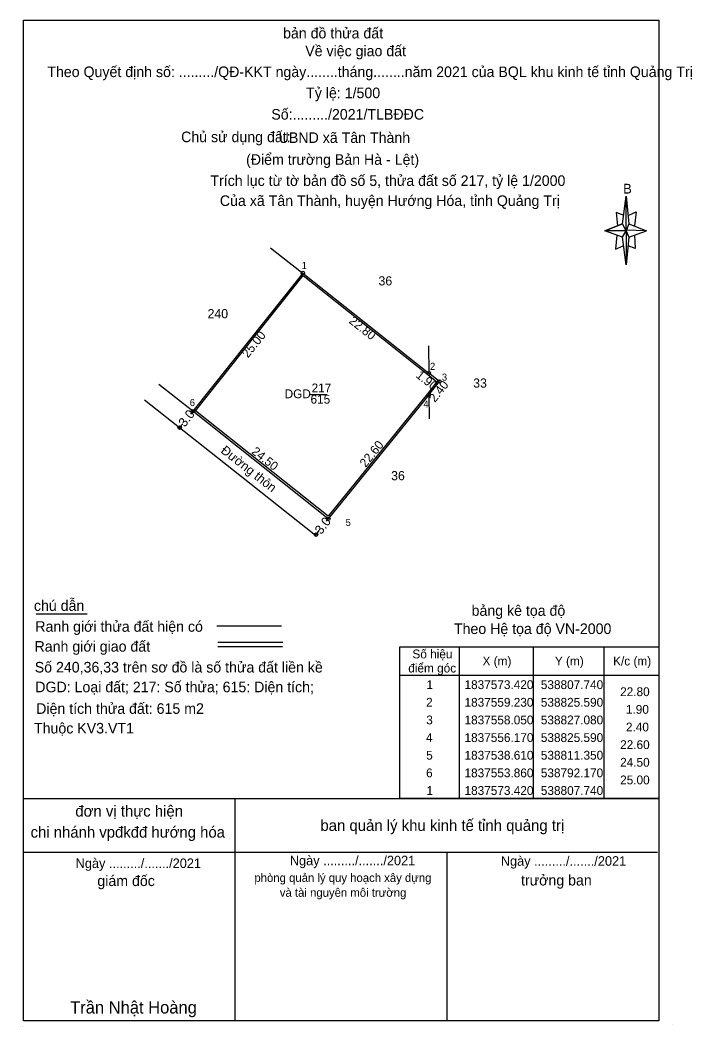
# Model space of a CAD drawing. Extents: x 538518 to 538855, y 1837370 to 1837642.
# Drawn here: x 538517.8 to 538612.9, y 1837498.9 to 1837641.5 of the extents above; entities that cross this region are included whole.
import ezdxf

# ---------------------------------------------------------------- set-up
doc = ezdxf.new("R2010")
doc.units = 0
for name, color, linetype in [('Level 1', 7, 'Continuous'), ('Level 10', 7, 'Continuous'), ('Level 13', 7, 'Continuous'), ('Level 2', 7, 'Continuous'), ('Level 22', 7, 'Continuous'), ('Level 5', 7, 'Continuous'), ('Level 6', 7, 'Continuous'), ('Level 63', 7, 'Continuous')]:
    doc.layers.add(name, color=color, linetype=linetype)

msp = doc.modelspace()

# ---------------------------------------------------------------- linework, layer by layer
at = {"layer": 'Level 1'}
msp.add_lwpolyline([(538557.84, 1837605.34), (538575.49, 1837591.3), (538576.79, 1837590.28), (538575.45, 1837588.6), (538561.37, 1837571.23), (538542.58, 1837586.17)], close=True, dxfattribs=at)
at = {"layer": 'Level 10'}
for p, q in [((538557.8, 1837605.69), (538542.23, 1837586.13)), ((538575.6, 1837595.39), (538575.65, 1837591.5)), ((538575.65, 1837588.44), (538577.14, 1837590.32)), ((538575.65, 1837588.44), (538561.41, 1837570.88)), ((538575.65, 1837588.44), (538575.7, 1837585.03)), ((538561.41, 1837570.88), (538542.23, 1837586.13))]:
    msp.add_line(p, q, dxfattribs=at)
for points in [[(538553.2, 1837609.29), (538554.77, 1837608.06)], [(538553.2, 1837609.29), (538554.77, 1837608.06)], [(538554.77, 1837608.06), (538557.8, 1837605.69)], [(538557.8, 1837605.69), (538575.65, 1837591.5)]]:
    msp.add_lwpolyline(points, dxfattribs=at)
for centre in [(538557.8, 1837605.69), (538575.65, 1837591.5), (538577.14, 1837590.32), (538575.65, 1837588.44), (538542.23, 1837586.13), (538540.35, 1837583.79), (538561.41, 1837570.88)]:
    msp.add_circle(centre, 0.25, dxfattribs=at)
at = {"layer": 'Level 13'}
msp.add_line((538558.89, 1837588.5), (538561.26, 1837588.5), dxfattribs=at)
at = {"layer": 'Level 2'}
for p, q in [((538603.09, 1837612.67), (538603.59, 1837616.57)), ((538603.89, 1837613.87), (538604.99, 1837614.37)), ((538604.99, 1837614.37), (538604.79, 1837612.37)), ((538603.29, 1837613.87), (538602.19, 1837614.27)), ((538602.19, 1837614.27), (538602.39, 1837612.37)), ((538603.09, 1837612.67), (538600.59, 1837611.67)), ((538600.59, 1837611.67), (538603.09, 1837612.67)), ((538603.09, 1837610.77), (538600.59, 1837611.67)), ((538603.59, 1837611.67), (538600.59, 1837611.67)), ((538603.59, 1837611.67), (538603.09, 1837612.67)), ((538603.09, 1837612.67), (538603.99, 1837610.77)), ((538606.49, 1837611.67), (538603.59, 1837611.77)), ((538603.59, 1837611.77), (538603.59, 1837611.67)), ((538603.59, 1837611.67), (538603.99, 1837610.77)), ((538603.99, 1837612.67), (538606.49, 1837611.67)), ((538603.99, 1837610.77), (538606.49, 1837611.67)), ((538603.99, 1837610.77), (538606.49, 1837611.67)), ((538602.29, 1837611.07), (538602.09, 1837609.07)), ((538603.99, 1837610.77), (538603.59, 1837606.87)), ((538604.79, 1837611.07), (538604.89, 1837609.17)), ((538602.09, 1837609.07), (538603.19, 1837609.57)), ((538604.89, 1837609.17), (538603.89, 1837609.57)), ((538520.03, 1837557.43), (538527.27, 1837557.43)), ((538545.63, 1837555.69), (538554.77, 1837555.69)), ((538545.77, 1837553.38), (538554.97, 1837553.38)), ((538545.77, 1837552.76), (538554.91, 1837552.76)), ((538518.22, 1837531.23), (538608.22, 1837531.23)), ((538518.22, 1837523.63), (538608.02, 1837523.63)), ((538518.22, 1837523.63), (538608.02, 1837523.63)), ((538608.22, 1837499.73), (538518.22, 1837499.73)), ((538610.12, 1837499.23), (538610.12, 1837499.23)), ((538610.12, 1837499.23), (538610.12, 1837499.23)), ((538610.12, 1837499.23), (538610.12, 1837499.23))]:
    msp.add_line(p, q, dxfattribs=at)
for points in [[(538518.22, 1837641.53), (538608.22, 1837641.53), (538608.22, 1837499.73), (538518.22, 1837499.73)], [(538603.59, 1837616.57), (538603.99, 1837612.67), (538603.59, 1837611.67)], [(538603.59, 1837611.67), (538603.59, 1837606.87), (538603.09, 1837610.77)]]:
    msp.add_lwpolyline(points, close=True, dxfattribs=at)
at = {"layer": 'Level 22'}
for p, q in [((538577.14, 1837590.32), (538575.65, 1837591.5)), ((538542.23, 1837586.13), (538537.39, 1837589.9))]:
    msp.add_line(p, q, dxfattribs=at)
msp.add_circle((538559.66, 1837568.63), 0.25, dxfattribs=at)
at = {"layer": 'Level 5'}
for p, q in [((538518.22, 1837531.23), (538608.22, 1837531.23)), ((538548.22, 1837499.73), (538548.22, 1837531.23)), ((538518.22, 1837523.63), (538608.02, 1837523.63)), ((538518.22, 1837523.63), (538608.02, 1837523.63)), ((538518.22, 1837523.63), (538608.02, 1837523.63)), ((538518.22, 1837499.73), (538518.22, 1837523.63)), ((538578.22, 1837499.73), (538578.22, 1837523.63)), ((538517.76, 1837498.97), (538517.76, 1837498.97)), ((538517.76, 1837498.97), (538517.76, 1837498.97)), ((538517.76, 1837498.97), (538517.76, 1837498.97)), ((538518.16, 1837498.89), (538518.16, 1837498.89)), ((538518.16, 1837498.89), (538518.16, 1837498.89)), ((538518.16, 1837498.89), (538518.16, 1837498.89)), ((538608.22, 1837499.73), (538518.22, 1837499.73)), ((538610.12, 1837499.23), (538610.12, 1837499.23)), ((538610.12, 1837499.23), (538610.12, 1837499.23)), ((538610.12, 1837499.23), (538610.12, 1837499.23)), ((538610.12, 1837499.23), (538610.12, 1837499.23)), ((538610.12, 1837499.23), (538610.12, 1837499.23)), ((538610.12, 1837499.23), (538610.12, 1837499.23)), ((538610.12, 1837499.23), (538610.12, 1837499.23)), ((538610.12, 1837499.23), (538610.12, 1837499.23)), ((538610.12, 1837499.23), (538610.12, 1837499.23))]:
    msp.add_line(p, q, dxfattribs=at)
at = {"layer": 'Level 6'}
for p, q in [((538542.23, 1837586.13), (538541.89, 1837585.71)), ((538540.78, 1837584.33), (538540.35, 1837583.79))]:
    msp.add_line(p, q, dxfattribs=at)
for points in [[(538559.58, 1837568.52), (538546.6, 1837578.81), (538535.36, 1837587.7)], [(538559.57, 1837568.52), (538559.43, 1837568.63)]]:
    msp.add_lwpolyline(points, dxfattribs=at)
at = {"layer": 'Level 63'}
for p, q in [((538561.14, 1837570.53), (538561.41, 1837570.88)), ((538559.57, 1837568.51), (538560.12, 1837569.22)), ((538559.57, 1837568.52), (538559.66, 1837568.63)), ((538579.92, 1837552.73), (538579.92, 1837531.23)), ((538590.42, 1837552.73), (538590.42, 1837531.23)), ((538600.42, 1837552.73), (538600.42, 1837531.23)), ((538571.52, 1837548.73), (538608.22, 1837548.73))]:
    msp.add_line(p, q, dxfattribs=at)
msp.add_lwpolyline([(538571.52, 1837552.73), (538608.22, 1837552.73), (538608.22, 1837531.23), (538571.52, 1837531.23)], close=True, dxfattribs=at)

# ---------------------------------------------------------------- texts
at = {"layer": 'Level 1'}
msp.add_text('615', height=1.25, dxfattribs=at).set_placement((538558.89, 1837587.19))
at = {"layer": 'Level 13'}
for s, p in [('DGD', (538555.22, 1837587.96)), ('217', (538559.04, 1837588.79))]:
    msp.add_text(s, height=1.25, dxfattribs=at).set_placement(p)
at = {"layer": 'Level 2'}
for s, height, p in [('bản đồ thửa đất', 1.5, (538555, 1837638.94)), ('Về việc giao đất', 1.5, (538558.14, 1837636.42)), ('Theo Quyết định số: ........./QĐ-KKT ngày........tháng........năm 2021 của BQL khu kinh tế tỉnh Quảng Trị', 1.5, (538521.61, 1837633.46)), ('Tỷ lệ: 1/500', 1.5, (538558.27, 1837630.47)), ('Số:........./2021/TLBĐĐC', 1.5, (538553.34, 1837627.44)), ('Chủ sử dụng đất: ', 1.5, (538540.56, 1837624.24)), ('UBND xã Tân Thành', 1.5, (538554.38, 1837624.13)), ('(Điểm trường Bản Hà - Lệt)', 1.5, (538549.76, 1837621.03)), ('Trích lục từ tờ bản đồ số 5, thửa đất số 217, tỷ lệ 1/2000 ', 1.5, (538544.71, 1837618.04)), ('B', 1.38, (538603.16, 1837616.96)), ('Của xã Tân Thành, huyện Hướng Hóa, tỉnh Quảng Trị', 1.5, (538546.05, 1837615.2)), ('chú dẫn', 1.5, (538519.71, 1837557.83)), ('bảng kê tọa độ', 1.5, (538581.7, 1837557.13)), ('Ranh giới thửa đất hiện có ', 1.5, (538519.91, 1837554.87)), ('Theo Hệ tọa độ VN-2000', 1.5, (538579.2, 1837554.55)), ('Ranh giới giao đất', 1.5, (538519.8, 1837552.05)), ('Số 240,36,33 trên sơ đồ là số thửa đất liền kề', 1.5, (538519.83, 1837549.1)), ('DGD: Loại đất; 217: Số thửa; 615: Diện tích;', 1.5, (538519.9, 1837546.3)), ('Diện tích thửa đất: 615 m2', 1.5, (538520.03, 1837543.24)), ('Thuộc KV3.VT1', 1.5, (538519.72, 1837540.46))]:
    msp.add_text(s, height=height, dxfattribs=at).set_placement(p)
at = {"layer": 'Level 5'}
for s, height, p in [('đơn vị thực hiện', 1.58, (538525.58, 1837528.68)), ('chi nhánh vpđkđđ hướng hóa', 1.5768, (538519.24, 1837525.7)), ('ban quản lý khu kinh tế tỉnh quảng trị', 1.58, (538560.29, 1837526.65)), ('Ngày ........./......./2021', 1.35, (538555.96, 1837521.78)), ('Ngày ........./......./2021', 1.35, (538585.84, 1837521.72)), ('Ngày ........./......./2021', 1.35, (538525.62, 1837521.4)), ('giám đốc', 1.5, (538528.7, 1837518.84)), ('phòng quản lý quy hoạch xây dựng', 1.2, (538550.94, 1837519.42)), ('trưởng ban', 1.5, (538588.7, 1837518.92)), ('và tài nguyên môi trường', 1.2, (538554.54, 1837517.32)), ('Trần Nhật Hoàng', 1.75, (538524.84, 1837500.78))]:
    msp.add_text(s, height=height, dxfattribs=at).set_placement(p)
at = {"layer": 'Level 63'}
for s, height, p in [(' 1', 1, (538557.26, 1837606.27)), ('36', 1.3, (538568.52, 1837603.94)), ('240', 1.3, (538544.31, 1837599.29)), (' 2', 1, (538575.44, 1837591.98)), (' 3', 1, (538577.12, 1837590.45)), ('33', 1.3, (538581.93, 1837589.46)), (' 6', 1, (538541.41, 1837586.84)), (' 4', 1, (538574.49, 1837586.61)), ('36', 1.3, (538570.31, 1837576.34)), (' 5', 1, (538563.48, 1837569.86)), ('Số hiệu', 1.25, (538573.32, 1837551.1)), ('điểm góc', 1.25, (538572.73, 1837549.1)), ('X (m)', 1.25, (538583.25, 1837550.1)), ('Y (m)', 1.25, (538593.5, 1837550.1)), ('K/c (m)', 1.25, (538601.75, 1837550.1)), (' 1', 1.25, (538574.85, 1837546.75)), ('1837573.420', 1.25, (538580.7, 1837546.75)), ('538807.740', 1.25, (538591.51, 1837546.75)), ('22.80', 1.25, (538602.74, 1837545.75)), (' 2', 1.25, (538574.79, 1837544.25)), ('1837559.230', 1.25, (538580.7, 1837544.25)), ('538825.590', 1.25, (538591.51, 1837544.25)), ('1.90', 1.25, (538603.56, 1837543.25)), (' 3', 1.25, (538574.81, 1837541.75)), ('1837558.050', 1.25, (538580.7, 1837541.75)), ('538827.080', 1.25, (538591.51, 1837541.75)), ('2.40', 1.25, (538603.56, 1837540.75)), (' 4', 1.25, (538574.78, 1837539.25)), ('1837556.170', 1.25, (538580.7, 1837539.25)), ('538825.590', 1.25, (538591.51, 1837539.25)), ('22.60', 1.25, (538602.74, 1837538.25)), (' 5', 1.25, (538574.81, 1837536.75)), ('1837538.610', 1.25, (538580.7, 1837536.75)), ('538811.350', 1.25, (538591.51, 1837536.75)), ('24.50', 1.25, (538602.74, 1837535.75)), (' 6', 1.25, (538574.79, 1837534.25)), ('1837553.860', 1.25, (538580.7, 1837534.25)), ('538792.170', 1.25, (538591.51, 1837534.25)), ('25.00', 1.25, (538602.74, 1837533.25)), (' 1', 1.25, (538574.85, 1837531.75)), ('1837573.420', 1.25, (538580.7, 1837531.75)), ('538807.740', 1.25, (538591.51, 1837531.75))]:
    msp.add_text(s, height=height, dxfattribs=at).set_placement(p)
for s, height, rotation, p in [('22.80', 1.25, 321.5168, (538564.23, 1837598.72)), ('25.00', 1.25, 51.4798, (538550.03, 1837593.58)), ('1.90', 1.25, 321.6227, (538573.71, 1837591.02)), ('2.40', 1.25, 51.6013, (538576.51, 1837587.28)), ('3.0', 1.3, 51.9072, (538541.09, 1837583.79)), ('22.60', 1.25, 50.9602, (538566.7, 1837578.07)), ('Đường thôn', 1.3, 321.8987, (538546.07, 1837580.34)), ('24.50', 1.25, 321.5118, (538550.42, 1837580.22)), ('3.0', 1.3, 52.443, (538560.4, 1837568.57))]:
    msp.add_text(s, height=height, rotation=rotation, dxfattribs=at).set_placement(p)

doc.saveas('drawing.dxf')
